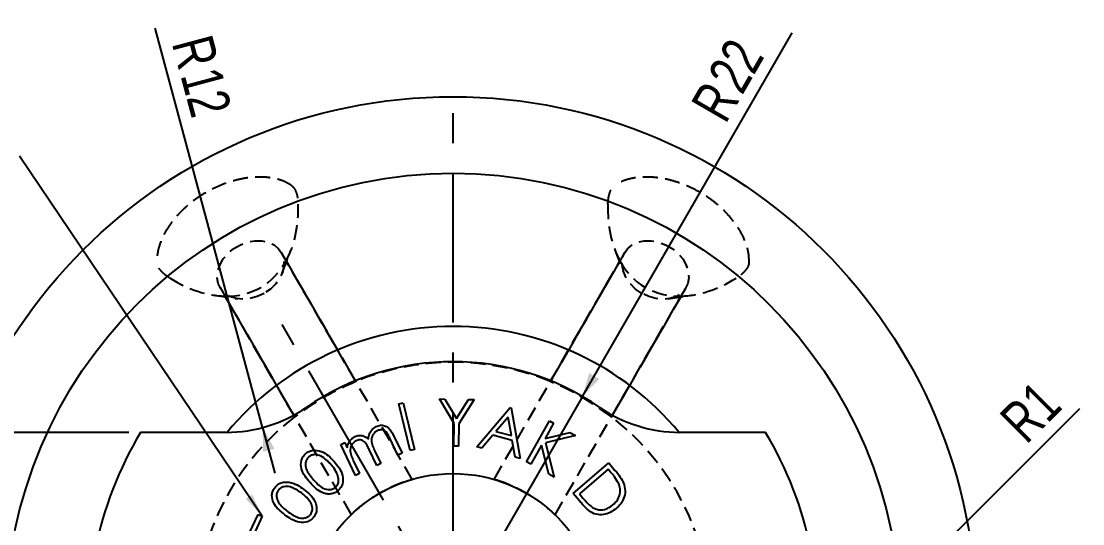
# Model space of a CAD drawing. Header units: millimetres. Extents: x 8 to 412, y 8 to 289.
# Drawn here: x 57.1 to 147.3, y 145.7 to 188.3 of the extents above; entities that cross this region are included whole.
import ezdxf

# ---------------------------------------------------------------- set-up
doc = ezdxf.new("R2010")
doc.units = ezdxf.units.MM
doc.linetypes.add('CENTERX2', pattern=[20.32, 12.7, -2.54, 2.54, -2.54])
doc.linetypes.add('HIDDEN', pattern=[1.905, 1.27, -0.635])
for name, color, linetype in [('CENTERLINE', 4, 'CENTERX2'), ('DIMENSIONS', 2, 'Continuous'), ('HIDDEN', 3, 'HIDDEN'), ('TEXT', 2, 'Continuous')]:
    doc.layers.add(name, color=color, linetype=linetype)
doc.layers.add('OUTLINE', color=7, linetype='Continuous', lineweight=25)
doc.styles.add('SLDTEXTSTYLE0', font='TXT', dxfattribs={"width": 0.75})
doc.dimstyles.new('SLDDIMSTYLE0', dxfattribs={"dimtxt": 3.5, "dimasz": 2, "dimexe": 0, "dimexo": 0.0625, "dimgap": 0.875, "dimtad": 1, "dimrnd": 1e-09, "dimzin": 12, "dimdsep": 46, "dimtxsty": 'SLDTEXTSTYLE0', "dimsah": 1, "dimcen": 0.09, "dimadec": 0, "dimazin": 3, "dimtfac": 1, "dimtofl": 0, "dimtmove": 0, "dimatfit": 3, "dimfxl": 0, "dimfrac": 2, "dimtolj": 1, "dimtzin": 12, "dimarcsym": 0})
doc.dimstyles.new('SLDDIMSTYLE1', dxfattribs={"dimtxt": 3.5, "dimasz": 2, "dimexe": 0, "dimexo": 0.0625, "dimgap": 0.875, "dimtad": 1, "dimrnd": 1e-09, "dimzin": 12, "dimdsep": 46, "dimtxsty": 'SLDTEXTSTYLE0', "dimsah": 1, "dimcen": 0, "dimadec": 0, "dimazin": 3, "dimtfac": 1, "dimtofl": 0, "dimtmove": 0, "dimatfit": 3, "dimfxl": 0, "dimfrac": 2, "dimtolj": 1, "dimtzin": 12, "dimarcsym": 0})
doc.dimstyles.new('SLDDIMSTYLE2', dxfattribs={"dimtxt": 3.5, "dimasz": 2, "dimexe": 0, "dimexo": 0.0625, "dimgap": 0.875, "dimtad": 1, "dimrnd": 1e-09, "dimzin": 12, "dimdsep": 46, "dimtxsty": 'SLDTEXTSTYLE0', "dimsah": 1, "dimcen": 0, "dimadec": 0, "dimazin": 3, "dimtfac": 1, "dimtofl": 0, "dimtmove": 1, "dimatfit": 3, "dimfxl": 0, "dimfrac": 2, "dimtolj": 1, "dimtzin": 12, "dimarcsym": 0})
doc.dimstyles.new('SLDDIMSTYLE4', dxfattribs={"dimtxt": 3.5, "dimasz": 2, "dimexe": 0, "dimexo": 0.0625, "dimgap": 0.875, "dimtad": 1, "dimrnd": 1e-09, "dimzin": 12, "dimdsep": 46, "dimtxsty": 'SLDTEXTSTYLE0', "dimsah": 1, "dimcen": 0, "dimadec": 0, "dimazin": 3, "dimtfac": 1, "dimtofl": 0, "dimtmove": 0, "dimatfit": 3, "dimfxl": 0, "dimfrac": 2, "dimtolj": 1, "dimtzin": 12, "dimarcsym": 0})
doc.dimstyles.new('SLDDIMSTYLE5', dxfattribs={"dimtxt": 0.18, "dimasz": 2, "dimexe": 0, "dimexo": 0.0625, "dimgap": 0, "dimtad": 0, "dimtih": 1, "dimtoh": 1, "dimdec": 0, "dimrnd": 1e-09, "dimzin": 0, "dimdsep": 46, "dimtxsty": 'Standard', "dimsah": 1, "dimcen": 0.09, "dimadec": 0, "dimazin": 0, "dimtfac": 2, "dimtdec": 0, "dimtofl": 0, "dimtmove": 0, "dimatfit": 3, "dimfxl": 0, "dimfrac": 2, "dimtolj": 1, "dimtzin": 0, "dimarcsym": 0})

# ---------------------------------------------------------------- blocks, each defined once
blk = doc.blocks.new('_D')
at = {"layer": 'DIMENSIONS'}
for p, q in [((66.227, 153.43), (21.779, 153.43)), ((23.779, 153.43), (23.779, 121.43)), ((66.227, 121.43), (21.779, 121.43))]:
    blk.add_line(p, q, dxfattribs=at)
for points in [[(23.779, 153.43), (23.279, 151.43), (24.279, 151.43)], [(23.779, 121.43), (24.279, 123.43), (23.279, 123.43)]]:
    blk.add_solid(points, dxfattribs=at)
at = {"layer": 'DIMENSIONS', "insert": (19.267, 134.845), "char_height": 3.5, "attachment_point": 1, "rotation": 90, "style": 'SLDTEXTSTYLE0'}
blk.add_mtext('32', dxfattribs=at)
blk = doc.blocks.new('_D_1')
at = {"layer": 'DIMENSIONS'}
for q in [(122.6, 187.349), (93.779, 137.43)]:
    blk.add_line((104.779, 156.482), q, dxfattribs=at)
blk.add_solid([(104.779, 156.482), (106.212, 157.964), (105.346, 158.464)], dxfattribs=at)
at = {"layer": 'DIMENSIONS', "char_height": 3.5, "attachment_point": 1, "rotation": 60, "style": 'SLDTEXTSTYLE0'}
for s, insert in [('22', (115.317, 183.751)), ('R', (113.9, 181.297))]:
    blk.add_mtext(s, dxfattribs=dict(at, insert=insert))
blk = doc.blocks.new('_D_2')
at = {"layer": 'DIMENSIONS'}
for q in [(68.474, 187.757), (78.636, 149.976)]:
    blk.add_line((77.597, 153.839), q, dxfattribs=at)
blk.add_solid([(77.597, 153.839), (77.634, 151.777), (78.599, 152.037)], dxfattribs=at)
at = {"layer": 'DIMENSIONS', "char_height": 3.5, "attachment_point": 1, "rotation": 285, "style": 'SLDTEXTSTYLE0'}
for s, insert in [('R', (73.243, 187.391)), ('12', (73.976, 184.654))]:
    blk.add_mtext(s, dxfattribs=dict(at, insert=insert))
blk = doc.blocks.new('_D_4')
at = {"layer": 'DIMENSIONS'}
for q in [(147.048, 155.465), (123.213, 131.63)]:
    blk.add_line((123.92, 132.337), q, dxfattribs=at)
blk.add_solid([(123.92, 132.337), (125.687, 133.397), (124.98, 134.105)], dxfattribs=at)
at = {"layer": 'DIMENSIONS', "insert": (140.033, 154.815), "char_height": 3.5, "attachment_point": 1, "rotation": 45, "style": 'SLDTEXTSTYLE0'}
blk.add_mtext('R1', dxfattribs=at)
blk = doc.blocks.new('SW_CENTERMARKSYMBOL_0')
at = {"layer": 'CENTERLINE', "color": 0}
for p, q in [((0, 5), (0, 44.954)), ((0, 0), (0, 2.5)), ((-5, 0), (-40.5, 0)), ((0, 0), (-2.5, 0)), ((0, 0), (0, -2.5)), ((0, 0), (2.5, 0)), ((5, 0), (40.5, 0)), ((0, -5), (0, -40.5))]:
    blk.add_line(p, q, dxfattribs=at)

msp = doc.modelspace()

# ---------------------------------------------------------------- linework, layer by layer
at = {"layer": 'CENTERLINE'}
msp.add_line((108.18869, 112.47056), (79.25191, 162.59053), dxfattribs=at)
at = {"layer": 'HIDDEN'}
for p, q in [((90.30836, 149.44019), (79.17635, 168.7214)), ((79.25421, 166.94048), (80.01907, 168.92626)), ((108.38068, 168.7214), (97.24862, 149.44009)), ((107.53796, 168.92626), (108.30283, 166.94048)), ((79.59372, 167.9985), (79.58995, 168.00502)), ((79.58995, 168.00502), (85.50458, 157.76058)), ((85.51941, 157.7349), (79.59372, 167.9985)), ((102.03763, 157.7349), (107.96332, 167.9985)), ((107.96708, 168.00502), (102.05245, 157.76058)), ((107.96332, 167.9985), (107.96708, 168.00502)), ((73.9802, 165.7214), (85.11226, 146.44009)), ((102.44482, 146.44019), (113.57684, 165.7214)), ((73.38143, 165.09401), (75.48359, 164.76351)), ((74.39757, 164.9985), (74.3938, 165.00502)), ((74.3938, 165.00502), (80.30843, 154.76058)), ((80.32326, 154.7349), (74.39757, 164.9985)), ((107.23378, 154.7349), (113.15947, 164.9985)), ((113.16323, 165.00502), (107.2486, 154.76058)), ((112.07344, 164.76351), (114.17561, 165.09401)), ((113.15947, 164.9985), (113.16323, 165.00502)), ((85.50458, 157.76058), (85.51941, 157.7349)), ((102.05245, 157.76058), (102.03763, 157.7349)), ((80.30843, 154.76058), (80.32326, 154.7349)), ((107.2486, 154.76058), (107.23378, 154.7349))]:
    msp.add_line(p, q, dxfattribs=at)
at = {"layer": 'HIDDEN', "flags": 128}
for points in [[(77.72734, 165.23116), (77.14197, 164.95523), (76.53023, 164.78527), (75.92075, 164.72922), (75.34201, 164.7897), (74.82108, 164.96389), (74.3823, 165.24363), (74.04622, 165.61585), (73.82853, 166.06315), (73.73941, 166.5646), (73.78303, 167.09676), (73.95736, 167.63476), (74.25424, 168.15342), (74.65979, 168.62851), (75.15504, 169.0378), (75.71685, 169.36215), (76.31893, 169.58641), (76.93314, 169.70008), (77.53075, 169.69786), (78.08383, 169.57983), (78.56651, 169.35153), (78.95623, 169.02362), (79.23475, 168.61145), (79.38906, 168.13428), (79.41194, 167.61442), (79.30232, 167.07619), (79.06533, 166.54474), (78.71204, 166.04494), (78.25899, 165.60014), (77.72734, 165.23116)], [(109.82969, 165.23116), (109.29805, 165.60014), (108.84499, 166.04494), (108.49171, 166.54474), (108.25472, 167.07619), (108.1451, 167.61442), (108.16798, 168.13428), (108.32229, 168.61145), (108.60081, 169.02362), (108.99052, 169.35153), (109.4732, 169.57983), (110.02628, 169.69786), (110.6239, 169.70008), (111.23811, 169.58641), (111.84019, 169.36215), (112.40199, 169.0378), (112.89725, 168.62851), (113.30279, 168.15342), (113.59967, 167.63476), (113.774, 167.09676), (113.81763, 166.5646), (113.72851, 166.06315), (113.51082, 165.61585), (113.17473, 165.24363), (112.73596, 164.96389), (112.21503, 164.7897), (111.63629, 164.72922), (111.0268, 164.78527), (110.41507, 164.95523), (109.82969, 165.23116)]]:
    msp.add_lwpolyline(points, dxfattribs=at)
at = {"layer": 'HIDDEN'}
for radius, start, end in [(21.95, 67.8554454, 112.1445546), (21.92063, 112.1339617, 127.8660383), (21.92063, 52.1339617, 67.8660383), (21.95, 127.8554454, 172.1445546), (21.95, 7.8554454, 52.1445546)]:
    msp.add_arc((93.77852, 137.4297), radius, start, end, dxfattribs=at)
for centre, major_axis, start_param, end_param in [((71.41916, 176.15725), (-6.00543, 10.40171), 3.52352498, 4.03791479), ((116.13788, 176.15725), (6.00543, 10.40171), 2.24527051, 2.75966032), ((71.49225, 176.03064), (-5.94115, 10.29038), 2.75531091, 3.5278744), ((116.06478, 176.03064), (5.94115, 10.29038), 2.75531091, 3.5278744), ((71.41916, 176.15725), (-6.00543, 10.40171), 2.24527051, 2.75966032), ((116.13788, 176.15725), (6.00543, 10.40171), 3.52352498, 4.03791479)]:
    msp.add_ellipse(centre, major_axis=major_axis, ratio=0.67014833, start_param=start_param, end_param=end_param, dxfattribs=at)
for points, knots in [([(80.01011, 174.42824), (79.81709, 174.53986), (79.43112, 174.76304), (78.66013, 175.00038), (77.7261, 175.12843), (76.65798, 175.1044), (75.55081, 174.92106), (74.47249, 174.60665), (73.42781, 174.16448), (72.45585, 173.62742), (71.56271, 172.99948), (70.76513, 172.30649), (70.07844, 171.56057), (69.50603, 170.77819), (69.06764, 169.98227), (68.77583, 169.21246), (68.61893, 168.49164), (68.62034, 168.06574), (68.62104, 167.85277)], [0, 0, 0, 0, 0.06128923, 0.12255993, 0.19451722, 0.26643906, 0.33219826, 0.39794021, 0.45927824, 0.52061278, 0.58008389, 0.63956063, 0.69927321, 0.75899913, 0.82086584, 0.88275244, 0.94136845, 1, 1, 1, 1]), ([(118.93599, 167.85277), (118.93614, 168.07573), (118.93644, 168.52159), (118.75649, 169.30795), (118.40036, 170.18087), (117.84548, 171.09387), (117.13313, 171.96104), (116.32168, 172.73768), (115.41641, 173.42132), (114.46532, 173.99453), (113.47494, 174.45405), (112.476, 174.79827), (111.48668, 175.02001), (110.52291, 175.12453), (109.61443, 175.10624), (108.80185, 174.97405), (108.09915, 174.74951), (107.73102, 174.53534), (107.54693, 174.42824)], [0, 0, 0, 0, 0.06128927, 0.12255998, 0.19451721, 0.26643907, 0.33219831, 0.39794022, 0.45927825, 0.52061281, 0.58008378, 0.6395606, 0.69927327, 0.75899903, 0.8208659, 0.88275248, 0.94136849, 1, 1, 1, 1]), ([(80.01011, 174.42824), (80.10094, 174.35055), (80.28293, 174.19488), (80.4796, 173.75976), (80.58672, 173.2747), (80.60555, 172.94829), (80.61383, 172.80482)], [0, 0, 0, 0, 0.27001147, 0.54099666, 0.79825553, 1, 1, 1, 1]), ([(106.94321, 172.80482), (106.94584, 172.86552), (106.95699, 173.1226), (107.02194, 173.57119), (107.19498, 174.04955), (107.38935, 174.31228), (107.51195, 174.40251), (107.54693, 174.42824)], [0, 0, 0, 0, 0.08557978, 0.3624268, 0.64019151, 0.89737005, 1, 1, 1, 1]), ([(69.72511, 166.51821), (69.67386, 166.55085), (69.4568, 166.68905), (69.10079, 166.96959), (68.77303, 167.35862), (68.64269, 167.65831), (68.62585, 167.80961), (68.62104, 167.85277)], [0, 0, 0, 0, 0.08558046, 0.36242722, 0.64019148, 0.89736988, 1, 1, 1, 1]), ([(118.93599, 167.85277), (118.91412, 167.73526), (118.87029, 167.49981), (118.59181, 167.11193), (118.2253, 166.77663), (117.95203, 166.59712), (117.83192, 166.51821)], [0, 0, 0, 0, 0.27001192, 0.54099533, 0.7982552, 1, 1, 1, 1]), ([(87.52852, 148.25502), (87.29023, 148.11097), (86.81431, 147.82325), (86.20796, 147.38326), (85.6538, 146.93759), (85.30657, 146.62219), (85.13633, 146.4619), (85.09414, 146.41978), (85.17652, 146.50116), (85.4366, 146.74223), (85.86027, 147.11114), (86.42815, 147.54758), (86.9658, 147.91577), (87.48352, 148.23414), (88.02127, 148.53059), (88.63593, 148.83027), (89.19048, 149.0615), (89.64094, 149.22767), (90.00251, 149.34707), (90.25953, 149.42544), (90.33666, 149.44613), (90.25204, 149.42267), (90.01846, 149.35196), (89.56035, 149.20351), (88.86041, 148.92949), (88.16253, 148.6077), (87.72152, 148.36238), (87.52852, 148.25502)], [0, 0, 0, 0, 0.03407831, 0.06806356, 0.10408246, 0.15978097, 0.19968015, 0.23964054, 0.2915634, 0.34348088, 0.40575985, 0.44633034, 0.47469122, 0.49795275, 0.52125916, 0.54950071, 0.59211583, 0.62879918, 0.66555476, 0.71758462, 0.7696044, 0.80692831, 0.8442002, 0.89696078, 0.9381146, 0.97291702, 1, 1, 1, 1]), ([(100.02852, 148.25502), (99.78462, 148.38936), (99.29749, 148.65766), (98.61327, 148.96278), (97.95022, 149.21986), (97.50347, 149.36287), (97.27953, 149.43016), (97.22196, 149.44563), (97.33363, 149.41498), (97.67245, 149.31028), (98.20377, 149.12783), (98.86567, 148.85424), (99.45336, 148.57273), (99.98793, 148.28355), (100.51354, 147.96606), (101.08041, 147.58359), (101.55793, 147.21896), (101.92706, 146.91194), (102.21126, 146.65851), (102.40763, 146.47511), (102.46412, 146.41865), (102.40149, 146.48021), (102.22347, 146.64714), (101.86585, 146.96964), (101.27857, 147.4388), (100.65095, 147.88229), (100.21799, 148.14156), (100.02852, 148.25502)], [0, 0, 0, 0, 0.03407832, 0.06806358, 0.10408247, 0.15978099, 0.19968016, 0.23964055, 0.29156342, 0.34348089, 0.40575986, 0.44633035, 0.47469123, 0.49795275, 0.52125917, 0.54950072, 0.59211583, 0.62879919, 0.66555477, 0.71758463, 0.7696044, 0.80692832, 0.84420021, 0.89696079, 0.93811461, 0.97291703, 1, 1, 1, 1])]:
    msp.add_open_spline(points, degree=3, knots=knots, dxfattribs=at)
at = {"layer": 'OUTLINE'}
for p, q in [((92.62711, 156.2688), (93.08624, 156.26078)), ((93.87551, 154.16944), (92.62711, 156.2688)), ((93.08624, 156.26078), (94.07503, 154.60373)), ((94.07503, 154.60373), (95.10387, 156.22633)), ((95.56381, 156.21831), (94.26733, 154.16302)), ((95.10387, 156.22633), (95.56381, 156.21831)), ((89.17871, 155.8596), (89.5465, 155.94694)), ((90.12342, 151.89486), (89.17871, 155.8596)), ((89.5465, 155.94694), (90.49121, 151.9822)), ((95.79202, 152.2045), (98.63577, 155.54745)), ((98.63577, 155.54745), (98.72952, 155.52181)), ((98.72952, 155.52181), (99.48273, 151.20851)), ((98.4635, 154.72213), (97.42984, 153.51219)), ((98.73994, 153.15883), (98.4635, 154.72213)), ((100.03479, 150.93474), (101.9779, 154.39708)), ((101.9779, 154.39708), (102.33047, 154.19916)), ((74.49122, 153.4297), (68.40136, 153.4297)), ((93.84265, 152.26799), (93.87551, 154.16944)), ((94.26733, 154.16302), (94.23448, 152.26158)), ((97.42984, 153.51219), (98.73994, 153.15883)), ((102.33047, 154.19916), (101.6013, 152.90028)), ((101.6013, 152.90028), (103.71268, 153.42352)), ((103.71268, 153.42352), (104.18063, 153.1607)), ((119.15567, 153.4297), (113.06582, 153.4297)), ((84.23406, 152.41178), (84.5714, 152.57283)), ((84.5714, 152.57283), (84.78935, 152.1161)), ((89.09864, 151.4887), (88.41034, 152.93181)), ((88.7581, 153.09767), (89.4464, 151.65456)), ((97.15821, 153.18847), (96.21911, 152.08911)), ((98.80885, 152.74296), (97.15821, 153.18847)), ((99.07087, 151.31988), (98.80885, 152.74296)), ((104.18063, 153.1607), (101.64537, 152.54051)), ((101.64537, 152.54051), (102.36733, 149.62544)), ((85.49448, 149.76915), (84.23406, 152.41178)), ((87.29416, 150.62812), (86.64912, 151.98069)), ((87.13791, 151.82363), (87.6315, 150.78918)), ((89.4464, 151.65456), (89.09864, 151.4887)), ((90.49121, 151.9822), (90.12342, 151.89486)), ((94.23448, 152.26158), (93.84265, 152.26799)), ((96.21911, 152.08911), (95.79202, 152.2045)), ((101.29361, 152.3514), (100.38736, 150.73682)), ((101.90819, 149.88345), (101.29361, 152.3514)), ((85.29816, 151.0496), (85.83182, 149.93021)), ((87.6315, 150.78918), (87.29416, 150.62812)), ((99.48273, 151.20851), (99.07087, 151.31988)), ((100.38736, 150.73682), (100.03479, 150.93474)), ((103.98624, 148.24241), (107.00627, 150.83055)), ((107.00627, 150.83055), (107.54313, 150.20475)), ((85.83182, 149.93021), (85.49448, 149.76915)), ((102.36733, 149.62544), (101.90819, 149.88345)), ((106.9614, 150.29048), (104.5199, 148.19753)), ((107.1449, 150.07654), (106.9614, 150.29048)), ((104.80996, 147.28167), (103.98624, 148.24241)), ((104.5199, 148.19753), (104.81877, 147.84818)), ((76.48472, 144.90502), (77.21389, 146.46833)), ((77.55764, 146.30807), (76.95748, 145.02201)), ((77.21389, 146.46833), (77.55764, 146.30807))]:
    msp.add_line(p, q, dxfattribs=at)
for radius in [44.5, 38, 12.5]:
    msp.add_circle((93.77852, 137.4297), radius, dxfattribs=at)
for centre, radius, start, end in [((93.77852, 137.4297), 25, 39.7925784, 140.2074216), ((93.77852, 137.4297), 22, 55.4396782, 124.5603218), ((74.49122, 165.4297), 12, 270, 304.5603218), ((113.06582, 165.4297), 12, 235.4396782, 270), ((93.77852, 137.4297), 31, 148.927049, 168.852622), ((93.77852, 137.4297), 31, 11.147378, 31.072951)]:
    msp.add_arc(centre, radius, start, end, dxfattribs=at)
for points, knots in [([(68.40136, 153.4297), (68.38072, 153.4297), (68.20473, 153.4297), (67.88183, 153.4297), (67.52803, 153.4297), (67.30792, 153.4297), (67.23226, 153.4297), (67.2277, 153.4297), (67.22668, 153.4297)], [0, 0, 0, 0, 0.036364409, 0.310064602, 0.568766267, 0.757096878, 0.946110226, 1, 1, 1, 1]), ([(86.58262, 152.83806), (86.59727, 152.96343), (86.62655, 153.21399), (86.81661, 153.63687), (87.08844, 153.82311), (87.25409, 153.93662)], [0, 0, 0, 0, 0.28118387, 0.56193676, 1, 1, 1, 1]), ([(87.34384, 153.57364), (87.27132, 153.53194), (87.12628, 153.44855), (86.96996, 153.24801), (86.86724, 153.0191), (86.81909, 152.68565), (86.93061, 152.27501), (87.0687, 151.97433), (87.13791, 151.82363)], [0, 0, 0, 0, 0.12497565, 0.2499786, 0.37502741, 0.50009803, 0.74945164, 1, 1, 1, 1]), ([(87.25409, 153.93662), (87.36933, 153.9794), (87.59965, 154.06492), (87.97498, 154.01467), (88.31608, 153.81535), (88.56488, 153.48204), (88.69363, 153.22592), (88.7581, 153.09767)], [0, 0, 0, 0, 0.18651845, 0.37279043, 0.55917503, 0.77926976, 1, 1, 1, 1]), ([(88.41034, 152.93181), (88.35758, 153.03819), (88.25237, 153.25034), (88.08289, 153.50817), (87.86908, 153.62184), (87.63133, 153.67241), (87.45867, 153.61309), (87.34384, 153.57364)], [0, 0, 0, 0, 0.25110625, 0.50078358, 0.62598775, 0.75125948, 1, 1, 1, 1]), ([(120.33035, 153.4297), (120.32333, 153.4297), (120.30806, 153.4297), (120.17816, 153.4297), (119.95889, 153.4297), (119.64745, 153.4297), (119.36321, 153.4297), (119.19274, 153.4297), (119.15567, 153.4297)], [0, 0, 0, 0, 0.144408052, 0.314238565, 0.495634272, 0.700101937, 0.934781352, 1, 1, 1, 1]), ([(84.78935, 152.1161), (84.80985, 152.22283), (84.84644, 152.41335), (84.93757, 152.58422), (84.97765, 152.65937)], [0, 0, 0, 0, 0.5602123, 1, 1, 1, 1]), ([(84.97765, 152.65937), (85.04954, 152.75451), (85.17796, 152.92444), (85.36324, 153.02804), (85.4448, 153.07363)], [0, 0, 0, 0, 0.55984997, 1, 1, 1, 1]), ([(85.53935, 152.71306), (85.40949, 152.62006), (85.14942, 152.43383), (85.00487, 151.95078), (85.10181, 151.4804), (85.23259, 151.19346), (85.29816, 151.0496)], [0, 0, 0, 0, 0.24868547, 0.49803675, 0.74833659, 1, 1, 1, 1]), ([(85.4448, 153.07363), (85.55484, 153.11297), (85.77487, 153.19163), (86.20966, 153.16262), (86.44137, 152.96098), (86.58262, 152.83806)], [0, 0, 0, 0, 0.28088693, 0.56162191, 1, 1, 1, 1]), ([(86.64912, 151.98069), (86.59256, 152.09392), (86.47964, 152.31996), (86.31291, 152.59896), (86.09742, 152.74218), (85.91098, 152.79152), (85.71684, 152.78496), (85.59852, 152.73703), (85.53935, 152.71306)], [0, 0, 0, 0, 0.25054014, 0.50014801, 0.6250743, 0.75000107, 0.87495883, 1, 1, 1, 1]), ([(81.62978, 149.16541), (81.48029, 149.34343), (81.18186, 149.69882), (80.85445, 150.32427), (80.82707, 150.9279), (81.00559, 151.36485), (81.16796, 151.53263), (81.24917, 151.61654)], [0, 0, 0, 0, 0.25106545, 0.50122084, 0.74965021, 0.87480619, 1, 1, 1, 1]), ([(81.24917, 151.61654), (81.34317, 151.68706), (81.53117, 151.8281), (81.98897, 151.95693), (82.58778, 151.85732), (83.18682, 151.47496), (83.50598, 151.13258), (83.66583, 150.96109)], [0, 0, 0, 0, 0.125180043, 0.250352488, 0.498908531, 0.749016777, 1, 1, 1, 1]), ([(81.50958, 151.3425), (81.44718, 151.27405), (81.32228, 151.13706), (81.20986, 150.77879), (81.27195, 150.30559), (81.55924, 149.82872), (81.79686, 149.54851), (81.91583, 149.4082)], [0, 0, 0, 0, 0.12502628, 0.25024745, 0.49861622, 0.74895761, 1, 1, 1, 1]), ([(83.39099, 150.70868), (83.26552, 150.84342), (83.01483, 151.11263), (82.56449, 151.4361), (82.10757, 151.56755), (81.73759, 151.50072), (81.58555, 151.39522), (81.50958, 151.3425)], [0, 0, 0, 0, 0.25092609, 0.50134411, 0.74984461, 0.87500636, 1, 1, 1, 1]), ([(83.9551, 149.8425), (83.86891, 150.01675), (83.7149, 150.32811), (83.49002, 150.59233), (83.39099, 150.70868)], [0, 0, 0, 0, 0.55962368, 1, 1, 1, 1]), ([(83.66583, 150.96109), (83.81567, 150.78107), (84.11479, 150.42169), (84.42014, 149.78019), (84.441, 149.17406), (84.25665, 148.73626), (84.09354, 148.56723), (84.01199, 148.48272)], [0, 0, 0, 0, 0.25098113, 0.50106258, 0.74960875, 0.87481156, 1, 1, 1, 1]), ([(83.78442, 148.76237), (83.85659, 148.84504), (84.00105, 149.01055), (84.09281, 149.40646), (84.00729, 149.67724), (83.9551, 149.8425)], [0, 0, 0, 0, 0.28004039, 0.56059734, 1, 1, 1, 1]), ([(107.85804, 149.06853), (107.74095, 149.26796), (107.53169, 149.6244), (107.26317, 149.93828), (107.1449, 150.07654)], [0, 0, 0, 0, 0.55951847, 1, 1, 1, 1]), ([(107.54313, 150.20475), (107.70259, 150.01841), (107.98712, 149.68592), (108.18912, 149.29824), (108.27791, 149.12782)], [0, 0, 0, 0, 0.56043621, 1, 1, 1, 1]), ([(78.62318, 148.73192), (78.70041, 148.81966), (78.85488, 148.99514), (79.27433, 149.21376), (79.87784, 149.23893), (80.53839, 148.98698), (80.91895, 148.7188), (81.10956, 148.58448)], [0, 0, 0, 0, 0.125173026, 0.250346197, 0.498890272, 0.749020242, 1, 1, 1, 1]), ([(84.01199, 148.48272), (83.91864, 148.41287), (83.73197, 148.27318), (83.38902, 148.18129), (83.03786, 148.18754), (82.59087, 148.32442), (82.10118, 148.65348), (81.7871, 148.99457), (81.62978, 149.16541)], [0, 0, 0, 0, 0.124924568, 0.249817401, 0.374757971, 0.499832664, 0.749476658, 1, 1, 1, 1]), ([(81.91583, 149.4082), (82.04033, 149.27273), (82.28897, 149.00217), (82.72571, 148.65676), (83.18744, 148.53587), (83.55712, 148.60211), (83.70869, 148.70897), (83.78442, 148.76237)], [0, 0, 0, 0, 0.25105718, 0.50140383, 0.74973142, 0.87495052, 1, 1, 1, 1]), ([(107.37246, 147.26244), (107.5074, 147.39489), (107.77701, 147.65953), (107.97886, 148.15682), (108.00682, 148.64841), (107.90764, 148.92846), (107.85804, 149.06853)], [0, 0, 0, 0, 0.28022453, 0.5598715, 0.7798592, 1, 1, 1, 1]), ([(108.27791, 149.12782), (108.33877, 148.90837), (108.46049, 148.46949), (108.31514, 147.83643), (108.02489, 147.3284), (107.76733, 147.08254), (107.63849, 146.95955)], [0, 0, 0, 0, 0.27956932, 0.55912213, 0.77945335, 1, 1, 1, 1]), ([(79.49257, 146.42262), (79.31077, 146.56554), (78.94784, 146.85084), (78.50222, 147.39344), (78.35201, 147.9755), (78.43719, 148.4373), (78.56118, 148.63371), (78.62318, 148.73192)], [0, 0, 0, 0, 0.25106046, 0.50119683, 0.74963614, 0.87481365, 1, 1, 1, 1]), ([(78.93248, 148.51798), (78.88563, 148.43863), (78.79187, 148.27981), (78.75548, 147.90786), (78.91314, 147.45984), (79.29018, 147.05418), (79.57828, 146.82929), (79.72254, 146.71669)], [0, 0, 0, 0, 0.12500687, 0.25020912, 0.49871256, 0.74900418, 1, 1, 1, 1]), ([(80.89401, 148.2824), (80.74427, 148.388), (80.44508, 148.599), (79.94064, 148.82229), (79.46908, 148.85899), (79.12168, 148.71935), (78.99552, 148.58507), (78.93248, 148.51798)], [0, 0, 0, 0, 0.25092601, 0.50134415, 0.74981671, 0.87499829, 1, 1, 1, 1]), ([(81.61917, 147.55484), (81.49975, 147.70667), (81.28636, 147.97797), (81.01397, 148.18933), (80.89401, 148.2824)], [0, 0, 0, 0, 0.55962745, 1, 1, 1, 1]), ([(81.10956, 148.58448), (81.29208, 148.43986), (81.65648, 148.15112), (82.08605, 147.58953), (82.22677, 147.00322), (82.1375, 146.53939), (82.01257, 146.34189), (81.9501, 146.24314)], [0, 0, 0, 0, 0.25098389, 0.50108286, 0.74959087, 0.87479134, 1, 1, 1, 1]), ([(81.67206, 146.4683), (81.72565, 146.56347), (81.83289, 146.75393), (81.84202, 147.15821), (81.70364, 147.4045), (81.61917, 147.55484)], [0, 0, 0, 0, 0.28012777, 0.56060774, 1, 1, 1, 1]), ([(107.63849, 146.95955), (107.47661, 146.83755), (107.15307, 146.5937), (106.56208, 146.42249), (105.91063, 146.43133), (105.28922, 146.75381), (104.97007, 147.10533), (104.80996, 147.28167)], [0, 0, 0, 0, 0.18698325, 0.37373881, 0.56025749, 0.77940065, 1, 1, 1, 1]), ([(104.81877, 147.84818), (104.95859, 147.68399), (105.20808, 147.39101), (105.50928, 147.15197), (105.64169, 147.04689)], [0, 0, 0, 0, 0.56039405, 1, 1, 1, 1]), ([(105.64169, 147.04689), (105.80032, 146.97133), (106.1176, 146.8202), (106.76865, 146.84638), (107.14364, 147.10477), (107.37246, 147.26244)], [0, 0, 0, 0, 0.28045053, 0.56091933, 1, 1, 1, 1]), ([(81.9501, 146.24314), (81.87364, 146.15596), (81.72075, 145.98164), (81.3029, 145.76852), (80.70303, 145.75219), (80.05692, 146.02213), (79.68091, 146.28897), (79.49257, 146.42262)], [0, 0, 0, 0, 0.12522773, 0.25039916, 0.49877504, 0.74895231, 1, 1, 1, 1]), ([(79.72254, 146.71669), (79.87103, 146.60991), (80.16762, 146.39662), (80.58356, 146.19254), (80.94755, 146.13132), (81.22221, 146.16214), (81.48329, 146.26634), (81.60917, 146.40101), (81.67206, 146.4683)], [0, 0, 0, 0, 0.25051695, 0.50036382, 0.62544679, 0.75033047, 0.87526312, 1, 1, 1, 1])]:
    msp.add_open_spline(points, degree=3, knots=knots, dxfattribs=at)

# ---------------------------------------------------------------- block references
at = {"layer": 'CENTERLINE'}
msp.add_blockref('SW_CENTERMARKSYMBOL_0', (93.77852, 137.4297), dxfattribs=at)

# ---------------------------------------------------------------- dimensions: what is measured, and where the dimension line sits
at = {"layer": 'DIMENSIONS'}
for center, mpoint, dimstyle, picture, middle in [((74.49122, 165.4297), (77.59704, 153.83859), 'SLDDIMSTYLE2', '_D_2', (69.89778, 182.57268)), ((93.77852, 137.4297), (104.77852, 156.48226), 'SLDDIMSTYLE1', '_D_1', (119.84183, 182.57268)), ((123.21251, 131.6297), (123.91962, 132.33681), 'SLDDIMSTYLE4', '_D_4', (145.21883, 153.63602))]:
    dim = msp.add_radius_dim(center=center, mpoint=mpoint, dimstyle=dimstyle, dxfattribs=at)
    dim.commit()
    dim.dimension.update_dxf_attribs({"geometry": picture, "text_midpoint": middle, "dimtype": 164})
dim = msp.add_linear_dim(base=(23.77852, 121.4297), p1=(67.22668, 153.4297), p2=(67.22668, 121.4297), angle=90, dimstyle='SLDDIMSTYLE0', dxfattribs=at)
dim.commit()
dim.dimension.update_dxf_attribs({"geometry": '_D', "text_midpoint": (23.77852, 137.4297), "dimtype": 160})

# ---------------------------------------------------------------- leaders
at = {"layer": 'TEXT'}
msp.add_leader([(77.55764, 146.30807), (56.92796, 176.87662)], dimstyle='SLDDIMSTYLE5', dxfattribs=at)

doc.saveas('drawing.dxf')
